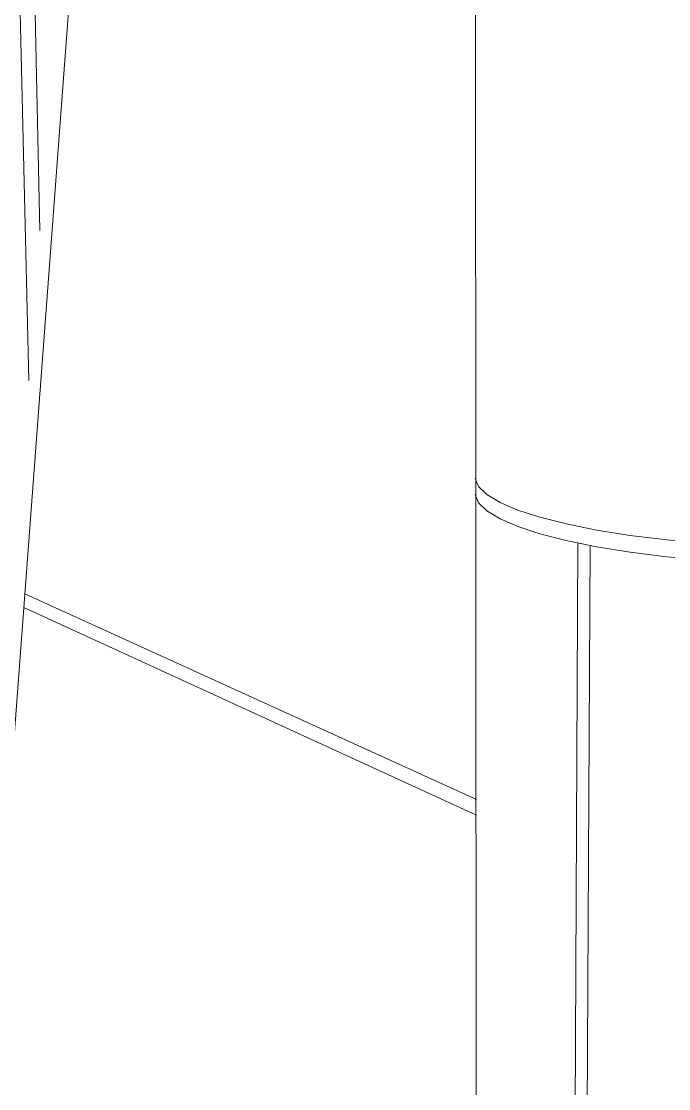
# Model space of a CAD drawing. Header units: inches. Extents: x -536 to 545, y -65 to 280.
# Drawn here: x 467.471 to 467.577, y 9.8645 to 10.0391 of the extents above; entities that cross this region are included whole.
import ezdxf

# ---------------------------------------------------------------- set-up
doc = ezdxf.new("R2010")
doc.units = ezdxf.units.IN
doc.header["$MEASUREMENT"] = 0
for name, color, linetype, lineweight in [('A-WALL', 113, 'Continuous', 13), ('A-WALL-PATT', 111, 'Continuous', 13), ('M-HVAC-CDFF', 50, 'Continuous', 9), ('Q-CASE', 31, 'Continuous', 9)]:
    doc.layers.add(name, color=color, linetype=linetype, lineweight=lineweight)

# ---------------------------------------------------------------- blocks, each defined once
blk = doc.blocks.new('FP_53-Fireplace 1')
at = {"layer": 'A-WALL-PATT', "lineweight": 9}
for p, q in [((467.54554, 9.91186), (467.4716, 9.94547)), ((467.54554, 9.90926), (467.47144, 9.94322))]:
    blk.add_line(p, q, dxfattribs=at)
blk = doc.blocks.new('FP_55-Fireplace 1')
at = {"layer": 'M-HVAC-CDFF'}
for p, q in [((467.54555, 9.73107), (467.5452, 10.32688)), ((467.5459, 9.96304), (467.54533, 9.96437)), ((467.54533, 9.96437), (467.54533, 9.96437)), ((467.54726, 9.96172), (467.5459, 9.96304)), ((467.5459, 9.96037), (467.54533, 9.96172)), ((467.54533, 9.96172), (467.54533, 9.96172)), ((467.54726, 9.95904), (467.5459, 9.96037)), ((467.5494, 9.96043), (467.54726, 9.96172)), ((467.5523, 9.95918), (467.5494, 9.96043)), ((467.5494, 9.95773), (467.54726, 9.95904)), ((467.55593, 9.958), (467.5523, 9.95918)), ((467.5523, 9.95648), (467.5494, 9.95773)), ((467.56026, 9.95691), (467.55593, 9.958)), ((467.56521, 9.95591), (467.56026, 9.95691)), ((467.55593, 9.95529), (467.5523, 9.95648)), ((467.56025, 9.95418), (467.55593, 9.95529)), ((467.57073, 9.95504), (467.56521, 9.95591)), ((467.57673, 9.9543), (467.57073, 9.95504)), ((467.56519, 9.95318), (467.56025, 9.95418)), ((467.56165, 9.84732), (467.56213, 9.95377)), ((467.56359, 9.84678), (467.56413, 9.95337)), ((467.57071, 9.95229), (467.56519, 9.95318)), ((467.58312, 9.9537), (467.57673, 9.9543)), ((467.5767, 9.95154), (467.57071, 9.95229)), ((467.58309, 9.95094), (467.5767, 9.95154))]:
    blk.add_line(p, q, dxfattribs=at)

msp = doc.modelspace()

# ---------------------------------------------------------------- linework, layer by layer
at = {"layer": 'A-WALL'}
msp.add_line((467.48673, 10.14695), (467.45941, 9.78299), dxfattribs=at)
at = {"layer": 'Q-CASE'}
for p, q in [((467.47225, 9.98038), (467.47017, 10.07169)), ((467.47407, 10.00491), (467.47261, 10.0714))]:
    msp.add_line(p, q, dxfattribs=at)

# ---------------------------------------------------------------- block references
at = {"layer": 'A-WALL', "lineweight": 9}
msp.add_blockref('FP_53-Fireplace 1', (0, 0), dxfattribs=at)
at = {"layer": 'M-HVAC-CDFF'}
msp.add_blockref('FP_55-Fireplace 1', (0, 0), dxfattribs=at)

doc.saveas('drawing.dxf')
